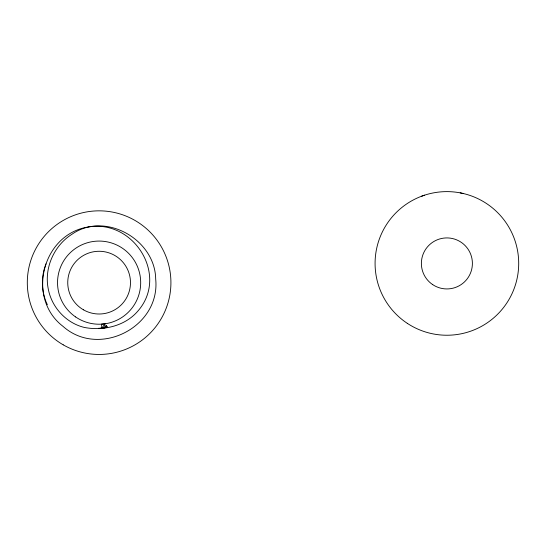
<?xml version="1.0" encoding="UTF-8"?>
<svg xmlns="http://www.w3.org/2000/svg" width="546" height="546" viewBox="0 0 546 546"><rect width="100%" height="100%" fill="white"/><g stroke="black" fill="none" stroke-linecap="round" stroke-linejoin="round"><path stroke-width="0.82" d="M88.841 226.897C133.913 219.547 168.885 275.375 138.022 310.913C125.171 326.105 103.406 331.04 84.541 327.484C66.278 323.212 51.74 307.398 48.287 289.066C43.912 268.12 54.047 245.434 72.113 234.145C105.282 211.097 155.146 239.517 155.692 279.081C160.599 327.02 98.867 358.469 62.974 326.324C26.01 298.075 42.486 233.906 88.486 226.952M107.61 327.19L106.204 325.505L104.757 327.853L102.546 327.853L101.986 328.337L101.481 324.147L105.194 323.771M421.348 196.342L424.549 195.181M100.532 327.955L104.798 327.641M460.196 192.861L463.322 193.557M106.204 325.505L106.934 327.334L104.757 327.853L104.798 323.812L101.986 328.337L101.959 327.907M99.113 327.996L99.113 328.651M47.352 304.709A51.024 51.024 0 0 1 46.369 302.511M46.069 301.767A51.024 51.024 0 0 1 45.229 299.515M44.97 298.758A51.024 51.024 0 0 1 42.417 282.644A51.024 51.024 0 0 1 43.325 273.082M43.475 272.297A51.024 51.024 0 0 1 44.915 266.878M45.168 266.114A51.024 51.024 0 0 1 46.001 263.861M63.206 344.833A71.813 71.813 0 0 0 170.918 282.644A71.813 71.813 0 0 0 63.206 220.454A71.813 71.813 0 0 0 63.206 344.833M83.429 309.807A31.368 31.368 0 0 0 130.48 282.644A31.368 31.368 0 0 0 83.429 255.473A31.368 31.368 0 0 0 83.429 309.807M75.601 316.933A41.571 41.571 0 0 0 140.561 285.865A41.571 41.571 0 0 0 81.177 245.14A41.571 41.571 0 0 0 75.601 316.933M407.282 323.328A71.813 71.813 0 0 0 518.57 267.786A71.813 71.813 0 0 0 414.823 199.174A71.813 71.813 0 0 0 407.282 323.328M432.719 284.643A25.512 25.512 0 0 0 472.345 265.097A25.512 25.512 0 0 0 435.606 240.547A25.512 25.512 0 0 0 432.719 284.643"/></g></svg>
